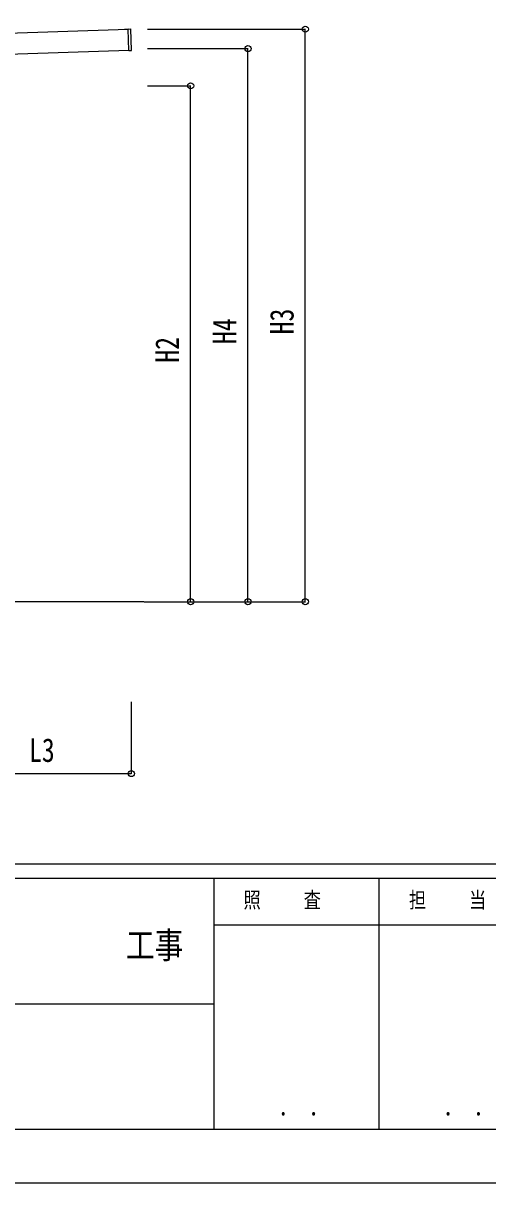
# Model space of a CAD drawing. Units: millimetres, scale not verified. Extents: x -21025 to 21025, y -14850 to 14850.
# Drawn here: x 5145 to 8386, y -14850 to -6751 of the extents above; entities that cross this region are included whole.
import ezdxf
from ezdxf.enums import TextEntityAlignment as Align

# ---------------------------------------------------------------- set-up
doc = ezdxf.new("R2010")
doc.units = ezdxf.units.MM
doc.header["$LTSCALE"] = 60
for name, color, linetype in [('0-5_YKK_13', 4, 'Continuous'), ('0-6_YKK_A1', 4, 'Continuous'), ('0-7_YKK_D', 6, 'Continuous'), ('0-8_YKK_ZWAK', 7, 'Continuous')]:
    doc.layers.add(name, color=color, linetype=linetype)
doc.styles.add('ＭＳ ゴシック', font='')
doc.styles.get('ＭＳ ゴシック').set_extended_font_data('MS Gothic')

msp = doc.modelspace()

# ---------------------------------------------------------------- linework, layer by layer
at = {"layer": '0-5_YKK_13'}
for p, q in [((5852.67, -6793.74), (5876.66, -6792.94)), ((5876.63, -6792.03), (5895.62, -6791.4)), ((5881.63, -6941.95), (5876.63, -6792.03)), ((5901.58, -6940.28), (5896.65, -6792.36)), ((5881.63, -6941.95), (5900.61, -6941.31))]:
    msp.add_line(p, q, dxfattribs=at)
msp.add_lwpolyline([(5876.69, -6793.94), (5852.7, -6794.74), (5852.67, -6793.74)], dxfattribs=at)
for centre, start, end in [((5895.65, -6792.4), 1.90915, 91.90915), ((5900.58, -6940.31), 271.90915, 1.90915)]:
    msp.add_arc(centre, 1, start, end, dxfattribs=at)
at = {"layer": '0-6_YKK_A1'}
for p, q in [((5876.7, -6794.17), (484.69, -6973.87)), ((489.52, -7118.79), (5881.53, -6939.06)), ((5986.7, -10792), (4798.32, -10792))]:
    msp.add_line(p, q, dxfattribs=at)
at = {"layer": '0-7_YKK_D'}
for p, q in [((6012.85, -6792.89), (7113.85, -6792.89)), ((7112.85, -10792), (7112.85, -6792.89)), ((6012.85, -6929), (6713.85, -6929)), ((6712.85, -10792), (6712.85, -6929)), ((6012.85, -7188.67), (6313.85, -7188.67)), ((6312.85, -10792), (6312.85, -7188.67)), ((5987.7, -10792), (6713.85, -10792)), ((6012.85, -10792), (6313.85, -10792)), ((6012.85, -10792), (7113.85, -10792)), ((5899, -11492), (5899, -11993)), ((4735.82, -11992), (5899, -11992))]:
    msp.add_line(p, q, dxfattribs=at)
for centre in [(7112.85, -6792.89), (6712.85, -6929), (6312.85, -7188.67), (6312.85, -10792), (6712.85, -10792), (7112.85, -10792), (5899, -11992)]:
    msp.add_circle(centre, 21.25, dxfattribs=at)
at = {"layer": '0-8_YKK_ZWAK'}
for p, q in [((19475.1, -12625), (-19524.9, -12625)), ((6475.1, -12725), (-24.9, -12725)), ((7625.1, -12725), (7625.1, -14475)), ((9925.1, -13050), (6475.1, -13050)), ((-24.9, -13600), (6475.1, -13600)), ((-24.9, -14475), (6475.1, -14475)), ((6475.1, -14475), (9925.1, -14475))]:
    msp.add_line(p, q, dxfattribs=at)
msp.add_lwpolyline([(-21025, -14850), (21025, -14850), (21025, 14850), (-21025, 14850)], close=True, dxfattribs=at)
msp.add_lwpolyline([(9925.1, -12725), (6475.1, -12725), (6475.1, -14475)], dxfattribs=at)

# ---------------------------------------------------------------- texts
at = {"layer": '0-7_YKK_D', "style": 'ＭＳ ゴシック', "width": 0.8}
for s, p in [('H4', (6680.85, -8992.5)), ('H3', (7080.85, -8924.44)), ('H2', (6280.85, -9122.33))]:
    msp.add_text(s, height=165, rotation=90, dxfattribs=at).set_placement(p, align=Align.BOTTOM_LEFT)
msp.add_text('L3', height=165, dxfattribs=at).set_placement((5185.41, -11960), align=Align.BOTTOM_LEFT)
at = {"layer": '0-8_YKK_ZWAK', "style": 'ＭＳ ゴシック', "width": 0.8}
for s, height, p in [('照     査', 110, (6682.1, -12962.5)), ('担     当', 110, (7836.1, -12962.5)), ('工事', 183.3, (5861.67, -13337.32)), ('． ．', 129.6, (6925, -14421.76)), ('． ．', 129.6, (8075, -14421.76))]:
    msp.add_text(s, height=height, dxfattribs=at).set_placement(p, align=Align.BOTTOM_LEFT)

doc.saveas('drawing.dxf')
